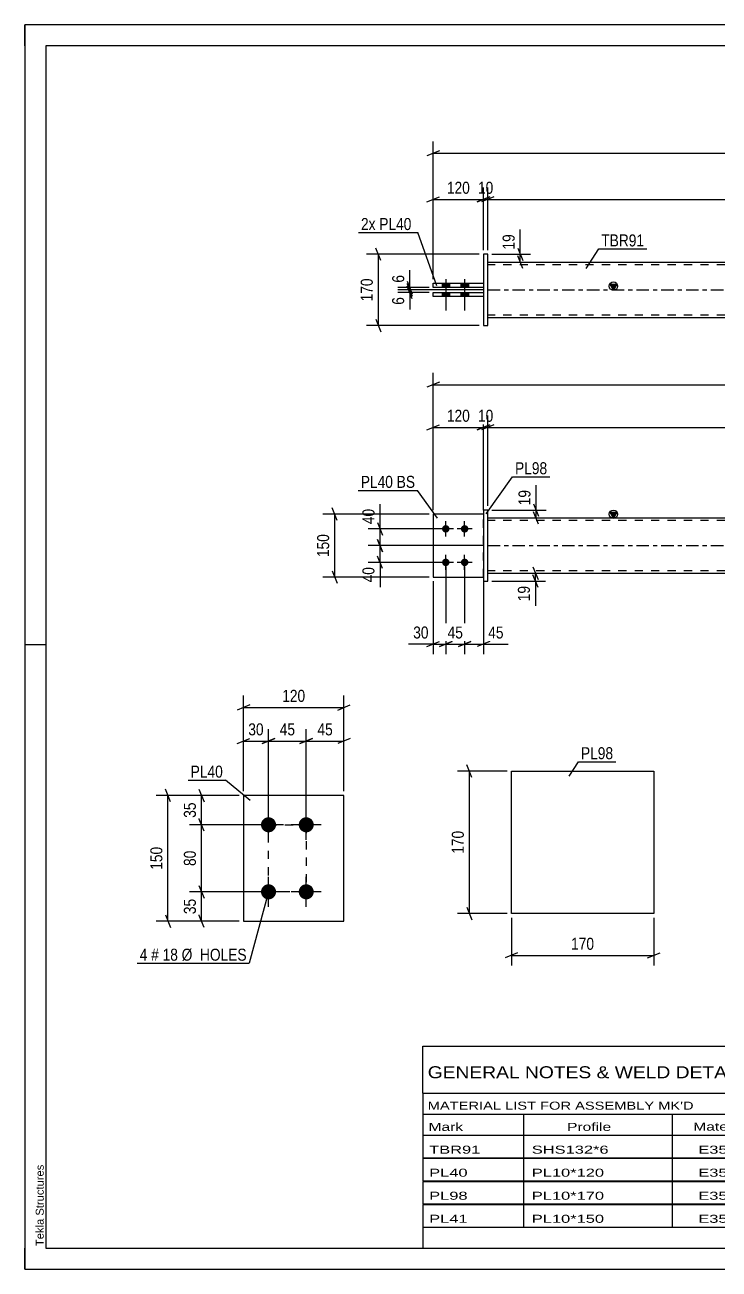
# Model space of a CAD drawing. Header units: millimetres. Extents: x 0 to 420, y 0 to 297.
# Drawn here: x 0 to 165.7, y 0 to 297 of the extents above; entities that cross this region are included whole.
import ezdxf

# ---------------------------------------------------------------- set-up
doc = ezdxf.new("R2010")
doc.units = ezdxf.units.MM
doc.linetypes.add('DXK_LINE_DOT2', pattern=[3.9198, 1.9599, -1.9599])
doc.linetypes.add('DXK_LINE_DOT3', pattern=[5.9187, 2.979, -0.9799, 0.9799, -0.9799])
doc.styles.add('Arial', font='ARIAL.TTF', dxfattribs={"height": 0.2})
doc.styles.add('Arial Narrow', font='ARIALN.TTF', dxfattribs={"height": 0.2})

# ---------------------------------------------------------------- blocks, each defined once
blk = doc.blocks.new('Unknown-581591587-1127')
at = {"color": 5, "linetype": 'Continuous'}
for p, q in [((420, 297), (0, 297)), ((0, 297), (0, 0)), ((0, 292), (0, 297)), ((415, 292), (5, 292)), ((5, 292), (5, 5)), ((5, 149), (0, 149)), ((0, 0), (0, 5)), ((5, 5), (415, 5)), ((0, 0), (420, 0))]:
    blk.add_line(p, q, dxfattribs=at)
at = {"color": 174, "linetype": 'Continuous', "style": 'Arial'}
blk.add_text('Tekla Structures', height=1.9102, rotation=90, dxfattribs=at).set_placement((4.5, 5.5))
blk = doc.blocks.new('Part-581591587-1420 - 1364')
at = {"color": 7, "linetype": 'DXK_LINE_DOT2'}
for p, q in [((109.47, 180.2), (97.47, 180.2)), ((97.47, 180.2), (97.47, 165.2)), ((109.47, 165.2), (109.47, 180.2)), ((97.47, 165.2), (109.47, 165.2))]:
    blk.add_line(p, q, dxfattribs=at)
blk = doc.blocks.new('Bolt-581591587-1378 - 1364')
at = {"linetype": 'Continuous'}
for points in [[(100.47, 175.8, -1), (100.47, 177.6, -1)], [(104.97, 175.8, -1), (104.97, 177.6, -1)], [(100.47, 167.8, -1), (100.47, 169.6, -1)], [(104.97, 167.8, -1), (104.97, 169.6, -1)]]:
    blk.add_hatch(color=1, dxfattribs=at).paths.add_polyline_path(points)
at = {"color": 1, "linetype": 'Continuous'}
for p, q in [((100.47, 174.9), (100.47, 178.5)), ((104.97, 174.9), (104.97, 178.5)), ((102.27, 176.7), (98.67, 176.7)), ((106.77, 176.7), (103.17, 176.7)), ((100.47, 166.9), (100.47, 170.5)), ((104.97, 166.9), (104.97, 170.5)), ((102.27, 168.7), (98.67, 168.7)), ((106.77, 168.7), (103.17, 168.7))]:
    blk.add_line(p, q, dxfattribs=at)
blk = doc.blocks.new('Part-581591587-1405 - 1364')
at = {"color": 2, "linetype": 'Continuous'}
for p, q in [((110.47, 181.2), (109.47, 181.2)), ((109.47, 181.2), (109.47, 164.2)), ((110.47, 164.2), (110.47, 181.2)), ((109.47, 164.2), (110.47, 164.2))]:
    blk.add_line(p, q, dxfattribs=at)
blk = doc.blocks.new('Part-581591587-1425 - 1364')
at = {"color": 2, "linetype": 'Continuous'}
for p, q in [((109.47, 180.2), (97.47, 180.2)), ((97.47, 180.2), (97.47, 165.2)), ((97.47, 165.2), (109.47, 165.2))]:
    blk.add_line(p, q, dxfattribs=at)
at = {"color": 7, "linetype": 'DXK_LINE_DOT2'}
blk.add_line((109.47, 165.2), (109.47, 180.2), dxfattribs=at)
blk = doc.blocks.new('Part-581591587-1440 - 1364')
at = {"linetype": 'Continuous'}
blk.add_hatch(color=2, dxfattribs=at).paths.add_polyline_path([(140.47, 179.3), (139.67, 180.7), (141.27, 180.7)])
at = {"color": 2, "linetype": 'Continuous'}
for p, q in [((110.47, 179.3), (198.47, 179.3)), ((140.47, 179.3), (139.67, 180.7)), ((139.67, 180.7), (141.27, 180.7)), ((141.27, 180.7), (140.47, 179.3)), ((198.57, 179.3), (286.57, 179.3)), ((110.47, 166.1), (198.47, 166.1)), ((198.57, 166.1), (286.57, 166.1))]:
    blk.add_line(p, q, dxfattribs=at)
at = {"color": 7, "linetype": 'DXK_LINE_DOT2'}
for p, q in [((110.47, 166.1), (110.47, 179.3)), ((198.47, 178.7), (110.47, 178.7)), ((286.57, 178.7), (198.57, 178.7)), ((286.57, 166.1), (286.57, 179.3)), ((198.47, 166.7), (110.47, 166.7)), ((286.57, 166.7), (198.57, 166.7))]:
    blk.add_line(p, q, dxfattribs=at)
at = {"color": 7, "linetype": 'DXK_LINE_DOT3'}
for p, q in [((110.47, 172.7), (198.47, 172.7)), ((198.57, 172.7), (286.57, 172.7))]:
    blk.add_line(p, q, dxfattribs=at)
at = {"color": 2, "linetype": 'Continuous'}
blk.add_circle((140.47, 180.2), 1, dxfattribs=at)
blk = doc.blocks.new('Part-581591587-1793 - 1767')
at = {"color": 2, "linetype": 'Continuous'}
for p, q in [((97.47, 233.14), (109.47, 233.14)), ((97.47, 232.14), (97.47, 233.14)), ((109.47, 232.14), (97.47, 232.14))]:
    blk.add_line(p, q, dxfattribs=at)
at = {"color": 7, "linetype": 'DXK_LINE_DOT2'}
blk.add_line((109.47, 233.14), (109.47, 232.14), dxfattribs=at)
blk = doc.blocks.new('Part-581591587-1798 - 1767')
at = {"color": 2, "linetype": 'Continuous'}
for p, q in [((97.47, 234.34), (97.47, 235.34)), ((97.47, 235.34), (109.47, 235.34)), ((109.47, 234.34), (97.47, 234.34))]:
    blk.add_line(p, q, dxfattribs=at)
at = {"color": 7, "linetype": 'DXK_LINE_DOT2'}
blk.add_line((109.47, 235.34), (109.47, 234.34), dxfattribs=at)
blk = doc.blocks.new('Part-581591587-1773 - 1767')
at = {"linetype": 'Continuous'}
blk.add_hatch(color=2, dxfattribs=at).paths.add_polyline_path([(140.47, 233.74), (139.67, 235.14), (141.27, 235.14)])
at = {"color": 2, "linetype": 'Continuous'}
for p, q in [((110.47, 240.34), (198.47, 240.34)), ((198.57, 240.34), (286.57, 240.34)), ((140.47, 233.74), (139.67, 235.14)), ((139.67, 235.14), (141.27, 235.14)), ((141.27, 235.14), (140.47, 233.74)), ((110.47, 227.14), (198.47, 227.14)), ((198.57, 227.14), (286.57, 227.14))]:
    blk.add_line(p, q, dxfattribs=at)
at = {"color": 7, "linetype": 'DXK_LINE_DOT2'}
for p, q in [((110.47, 227.14), (110.47, 240.34)), ((198.47, 239.74), (110.47, 239.74)), ((286.57, 239.74), (198.57, 239.74)), ((286.57, 240.34), (286.57, 227.14)), ((198.47, 227.74), (110.47, 227.74)), ((286.57, 227.74), (198.57, 227.74))]:
    blk.add_line(p, q, dxfattribs=at)
at = {"color": 7, "linetype": 'DXK_LINE_DOT3'}
for p, q in [((110.47, 233.74), (198.47, 233.74)), ((198.57, 233.74), (286.57, 233.74))]:
    blk.add_line(p, q, dxfattribs=at)
at = {"color": 2, "linetype": 'Continuous'}
blk.add_circle((140.47, 234.64), 1, dxfattribs=at)
blk = doc.blocks.new('Part-581591587-1799 - 1767')
at = {"color": 2, "linetype": 'Continuous'}
for p, q in [((110.47, 242.24), (109.47, 242.24)), ((109.47, 242.24), (109.47, 225.24)), ((110.47, 225.24), (110.47, 242.24)), ((109.47, 225.24), (110.47, 225.24))]:
    blk.add_line(p, q, dxfattribs=at)
blk = doc.blocks.new('Bolt-581591587-1801 - 1767')
at = {"linetype": 'Continuous'}
for points in [[(99.57, 234.34), (101.37, 234.34), (101.37, 235.34), (99.57, 235.34)], [(99.57, 234.34), (101.37, 234.34), (101.37, 235.34), (99.57, 235.34)], [(104.07, 234.34), (105.87, 234.34), (105.87, 235.34), (104.07, 235.34)], [(104.07, 234.34), (105.87, 234.34), (105.87, 235.34), (104.07, 235.34)], [(99.57, 232.14), (101.37, 232.14), (101.37, 233.14), (99.57, 233.14)], [(99.57, 232.14), (101.37, 232.14), (101.37, 233.14), (99.57, 233.14)], [(104.07, 232.14), (105.87, 232.14), (105.87, 233.14), (104.07, 233.14)], [(104.07, 232.14), (105.87, 232.14), (105.87, 233.14), (104.07, 233.14)]]:
    blk.add_hatch(color=1, dxfattribs=at).paths.add_polyline_path(points)
at = {"color": 1, "linetype": 'Continuous'}
for p, q in [((99.57, 235.34), (99.57, 234.34)), ((99.57, 235.34), (99.57, 234.34)), ((100.47, 236.34), (100.47, 228.84)), ((100.47, 236.34), (100.47, 228.84)), ((101.37, 235.34), (101.37, 234.34)), ((101.37, 235.34), (101.37, 234.34)), ((104.07, 235.34), (104.07, 234.34)), ((104.07, 235.34), (104.07, 234.34)), ((104.97, 236.34), (104.97, 228.84)), ((104.97, 236.34), (104.97, 228.84)), ((105.87, 235.34), (105.87, 234.34)), ((105.87, 235.34), (105.87, 234.34)), ((99.57, 233.14), (99.57, 232.14)), ((99.57, 233.14), (99.57, 232.14)), ((101.37, 233.14), (101.37, 232.14)), ((101.37, 233.14), (101.37, 232.14)), ((104.07, 233.14), (104.07, 232.14)), ((104.07, 233.14), (104.07, 232.14)), ((105.87, 233.14), (105.87, 232.14)), ((105.87, 233.14), (105.87, 232.14))]:
    blk.add_line(p, q, dxfattribs=at)
blk = doc.blocks.new('Bolt-581591587-2103 - 2040')
at = {"linetype": 'Continuous'}
for points in [[(58.16, 104.26, -1), (58.16, 107.86, -1)], [(67.16, 104.26, -1), (67.16, 107.86, -1)], [(58.16, 88.26, -1), (58.16, 91.86, -1)], [(67.16, 88.26, -1), (67.16, 91.86, -1)]]:
    blk.add_hatch(color=1, dxfattribs=at).paths.add_polyline_path(points)
at = {"color": 1, "linetype": 'Continuous'}
for p, q in [((58.16, 102.46), (58.16, 109.66)), ((67.16, 102.46), (67.16, 109.66)), ((61.76, 106.06), (54.56, 106.06)), ((70.76, 106.06), (63.56, 106.06)), ((58.16, 86.46), (58.16, 93.66)), ((67.16, 86.46), (67.16, 93.66)), ((61.76, 90.06), (54.56, 90.06)), ((70.76, 90.06), (63.56, 90.06))]:
    blk.add_line(p, q, dxfattribs=at)
blk = doc.blocks.new('Part-581591587-2108 - 2040')
at = {"color": 2, "linetype": 'Continuous'}
for p, q in [((76.16, 113.06), (52.16, 113.06)), ((52.16, 113.06), (52.16, 83.06)), ((76.16, 83.06), (76.16, 113.06)), ((52.16, 83.06), (76.16, 83.06))]:
    blk.add_line(p, q, dxfattribs=at)
blk = doc.blocks.new('Part-581591587-2231 - 2225')
at = {"color": 2, "linetype": 'Continuous'}
for p, q in [((116.12, 84.88), (116.12, 118.88)), ((116.12, 118.88), (150.12, 118.88)), ((150.12, 118.88), (150.12, 84.88)), ((150.12, 84.88), (116.12, 84.88))]:
    blk.add_line(p, q, dxfattribs=at)
blk = doc.blocks.new('Rectangle-581591587-2210 - 2040')
at = {"color": 1, "linetype": 'DXK_LINE_DOT2'}
blk.add_lwpolyline([(58.16, 106.06), (67.16, 106.06), (67.16, 90.06), (58.16, 90.06), (58.16, 106.06)], close=True, dxfattribs=at)
blk = doc.blocks.new('StraightDimension-581591587-1609 - 1364')
at = {"color": 7, "linetype": 'Continuous'}
for p, q in [((109.47, 172.7), (81.93, 172.7)), ((84.18, 174.2), (85.38, 171.2)), ((84.78, 168.7), (84.78, 172.7)), ((85.38, 167.2), (84.18, 170.2)), ((99.47, 168.7), (81.93, 168.7))]:
    blk.add_line(p, q, dxfattribs=at)
at = {"color": 0}
blk.add_wipeout([(84.03, 168.17), (79.83, 168.17), (79.83, 163.32), (84.03, 163.32)], dxfattribs=at)
at = {"color": 7, "linetype": 'Continuous'}
blk.add_line((84.78, 168.7), (84.78, 162.79), dxfattribs=at)
blk.add_line((84.78, 168.7), (84.78, 162.79), dxfattribs=at)
at = {"color": 3, "style": 'Arial Narrow'}
blk.add_text('40', height=2.863, rotation=90.0002, dxfattribs=at).set_placement((83.43, 163.92))
blk = doc.blocks.new('StraightDimension-581591587-1600 - 1364')
at = {"color": 7, "linetype": 'Continuous'}
for p, q in [((111.47, 181.2), (124.43, 181.2)), ((121.43, 182.7), (122.63, 179.7)), ((122.03, 179.3), (122.03, 181.2)), ((111.47, 179.3), (124.43, 179.3)), ((122.63, 177.8), (121.43, 180.8))]:
    blk.add_line(p, q, dxfattribs=at)
at = {"color": 0}
blk.add_wipeout([(121.28, 186.58), (117.08, 186.58), (117.08, 181.72), (121.28, 181.72)], dxfattribs=at)
at = {"color": 7, "linetype": 'Continuous'}
blk.add_line((122.03, 181.2), (122.03, 187.1), dxfattribs=at)
blk.add_line((122.03, 181.2), (122.03, 187.1), dxfattribs=at)
at = {"color": 3, "style": 'Arial Narrow'}
blk.add_text('19', height=2.863, rotation=90.0002, dxfattribs=at).set_placement((120.68, 182.32))
blk = doc.blocks.new('StraightDimension-581591587-1560 - 1364')
at = {"color": 7, "linetype": 'Continuous'}
for p, q in [((100.47, 167.7), (100.47, 146.78)), ((97.47, 164.2), (97.47, 146.78)), ((95.97, 148.58), (98.97, 149.78)), ((97.47, 149.18), (100.47, 149.18)), ((101.97, 149.78), (98.97, 148.58))]:
    blk.add_line(p, q, dxfattribs=at)
at = {"color": 0}
blk.add_wipeout([(96.95, 149.93), (96.95, 154.13), (92.09, 154.13), (92.09, 149.93)], dxfattribs=at)
at = {"color": 7, "linetype": 'Continuous'}
blk.add_line((97.47, 149.18), (91.57, 149.18), dxfattribs=at)
blk.add_line((97.47, 149.18), (91.57, 149.18), dxfattribs=at)
at = {"color": 3, "style": 'Arial Narrow'}
blk.add_text('30', height=2.863, dxfattribs=at).set_placement((92.69, 150.53))
blk = doc.blocks.new('StraightDimension-581591587-1452 - 1364')
at = {"color": 7, "linetype": 'Continuous'}
for p, q in [((97.47, 181.2), (97.47, 203.77)), ((109.47, 181.2), (109.47, 203.77)), ((95.97, 200.32), (98.97, 201.52)), ((97.47, 200.92), (109.47, 200.92)), ((110.97, 201.52), (107.97, 200.32))]:
    blk.add_line(p, q, dxfattribs=at)
at = {"color": 0}
blk.add_wipeout([(106.82, 201.67), (106.82, 205.87), (100.13, 205.87), (100.13, 201.67)], dxfattribs=at)
at = {"color": 3, "style": 'Arial Narrow'}
blk.add_text('120', height=2.863, dxfattribs=at).set_placement((100.73, 202.27))
blk = doc.blocks.new('StraightDimension-581591587-1479 - 1364')
at = {"color": 7, "linetype": 'Continuous'}
for p, q in [((109.47, 181.2), (109.47, 203.77)), ((110.47, 182.2), (110.47, 203.77)), ((107.97, 200.32), (110.97, 201.52)), ((111.97, 201.52), (108.97, 200.32)), ((109.47, 200.92), (110.47, 200.92))]:
    blk.add_line(p, q, dxfattribs=at)
at = {"color": 0}
blk.add_wipeout([(112.4, 201.67), (112.4, 205.87), (107.55, 205.87), (107.55, 201.67)], dxfattribs=at)
at = {"color": 3, "style": 'Arial Narrow'}
blk.add_text('10', height=2.863, dxfattribs=at).set_placement((108.15, 202.27))
blk = doc.blocks.new('StraightDimension-581591587-1577 - 1364')
at = {"color": 7, "linetype": 'Continuous'}
for p, q in [((104.97, 167.7), (104.97, 146.78)), ((109.47, 164.2), (109.47, 146.78)), ((103.47, 148.58), (106.47, 149.78)), ((104.97, 149.18), (109.47, 149.18)), ((110.97, 149.78), (107.97, 148.58))]:
    blk.add_line(p, q, dxfattribs=at)
at = {"color": 0}
blk.add_wipeout([(114.86, 149.93), (114.86, 154.13), (110, 154.13), (110, 149.93)], dxfattribs=at)
at = {"color": 7, "linetype": 'Continuous'}
blk.add_line((109.47, 149.18), (115.38, 149.18), dxfattribs=at)
blk.add_line((109.47, 149.18), (115.38, 149.18), dxfattribs=at)
at = {"color": 3, "style": 'Arial Narrow'}
blk.add_text('45', height=2.863, dxfattribs=at).set_placement((110.6, 150.53))
blk = doc.blocks.new('StraightDimension-581591587-1496 - 1364')
at = {"color": 7, "linetype": 'Continuous'}
for p, q in [((110.47, 182.2), (110.47, 203.77)), ((286.57, 181.2), (286.57, 203.77)), ((111.97, 201.52), (108.97, 200.32)), ((110.47, 200.92), (286.57, 200.92)), ((285.07, 200.32), (288.07, 201.52))]:
    blk.add_line(p, q, dxfattribs=at)
at = {"color": 0}
blk.add_wipeout([(202.78, 201.67), (202.78, 205.87), (194.27, 205.87), (194.27, 201.67)], dxfattribs=at)
at = {"color": 3, "style": 'Arial Narrow'}
blk.add_text('2590', height=2.863, dxfattribs=at).set_placement((194.87, 202.27))
blk = doc.blocks.new('StraightDimension-581591587-1546 - 1364')
at = {"color": 7, "linetype": 'Continuous'}
for p, q in [((97.47, 181.2), (97.47, 213.94)), ((299.57, 181.2), (299.57, 213.94)), ((98.97, 211.69), (95.97, 210.49)), ((97.47, 211.09), (299.57, 211.09)), ((298.07, 210.49), (301.07, 211.69))]:
    blk.add_line(p, q, dxfattribs=at)
at = {"color": 0}
blk.add_wipeout([(202.78, 211.84), (202.78, 216.04), (194.27, 216.04), (194.27, 211.84)], dxfattribs=at)
at = {"color": 3, "style": 'Arial Narrow'}
blk.add_text('2850', height=2.863, dxfattribs=at).set_placement((194.87, 212.44))
blk = doc.blocks.new('StraightDimension-581591587-1570 - 1364')
at = {"color": 7, "linetype": 'Continuous'}
for p, q in [((100.47, 167.7), (100.47, 146.78)), ((104.97, 167.7), (104.97, 146.78)), ((98.97, 148.58), (101.97, 149.78)), ((100.47, 149.18), (104.97, 149.18)), ((106.47, 149.78), (103.47, 148.58))]:
    blk.add_line(p, q, dxfattribs=at)
at = {"color": 0}
blk.add_wipeout([(105.15, 149.93), (105.15, 154.13), (100.3, 154.13), (100.3, 149.93)], dxfattribs=at)
at = {"color": 3, "style": 'Arial Narrow'}
blk.add_text('45', height=2.863, dxfattribs=at).set_placement((100.9, 150.53))
blk = doc.blocks.new('StraightDimension-581591587-1591 - 1364')
at = {"color": 7, "linetype": 'Continuous'}
for p, q in [((121.28, 167.6), (122.48, 164.6)), ((111.47, 166.1), (124.28, 166.1)), ((111.47, 164.2), (124.28, 164.2)), ((122.48, 162.7), (121.28, 165.7)), ((121.88, 164.2), (121.88, 166.1))]:
    blk.add_line(p, q, dxfattribs=at)
at = {"color": 0}
blk.add_wipeout([(121.13, 163.67), (116.93, 163.67), (116.93, 158.82), (121.13, 158.82)], dxfattribs=at)
at = {"color": 7, "linetype": 'Continuous'}
blk.add_line((121.88, 164.2), (121.88, 158.29), dxfattribs=at)
blk.add_line((121.88, 164.2), (121.88, 158.29), dxfattribs=at)
at = {"color": 3, "style": 'Arial Narrow'}
blk.add_text('19', height=2.863, rotation=90.0002, dxfattribs=at).set_placement((120.53, 159.42))
blk = doc.blocks.new('StraightDimension-581591587-1626 - 1364')
at = {"color": 7, "linetype": 'Continuous'}
for p, q in [((99.47, 176.7), (81.93, 176.7)), ((84.18, 178.2), (85.38, 175.2)), ((84.78, 172.7), (84.78, 176.7)), ((109.47, 172.7), (81.93, 172.7)), ((85.38, 171.2), (84.18, 174.2))]:
    blk.add_line(p, q, dxfattribs=at)
at = {"color": 0}
blk.add_wipeout([(84.03, 182.08), (79.83, 182.08), (79.83, 177.22), (84.03, 177.22)], dxfattribs=at)
at = {"color": 7, "linetype": 'Continuous'}
blk.add_line((84.78, 176.7), (84.78, 182.6), dxfattribs=at)
blk.add_line((84.78, 176.7), (84.78, 182.6), dxfattribs=at)
at = {"color": 3, "style": 'Arial Narrow'}
blk.add_text('40', height=2.863, rotation=90.0002, dxfattribs=at).set_placement((83.43, 177.82))
blk = doc.blocks.new('StraightDimension-581591587-1689 - 1364')
at = {"color": 7, "linetype": 'Continuous'}
for p, q in [((74.57, 178.7), (73.37, 181.7)), ((96.47, 180.2), (71.12, 180.2)), ((73.97, 165.2), (73.97, 180.2)), ((73.37, 166.7), (74.57, 163.7)), ((96.47, 165.2), (71.12, 165.2))]:
    blk.add_line(p, q, dxfattribs=at)
at = {"color": 0}
blk.add_wipeout([(73.22, 176.04), (69.02, 176.04), (69.02, 169.36), (73.22, 169.36)], dxfattribs=at)
at = {"color": 3, "style": 'Arial Narrow'}
blk.add_text('150', height=2.863, rotation=90.0002, dxfattribs=at).set_placement((72.62, 169.96))
blk = doc.blocks.new('StraightDimension-581591587-1851 - 1767')
at = {"color": 7, "linetype": 'Continuous'}
for p, q in [((91.28, 235.84), (92.48, 232.84)), ((92.48, 232.24), (91.28, 235.24)), ((96.47, 234.34), (89.03, 234.34)), ((109.47, 233.74), (89.03, 233.74)), ((91.88, 233.74), (91.88, 234.34))]:
    blk.add_line(p, q, dxfattribs=at)
at = {"color": 0}
blk.add_wipeout([(91.13, 237.9), (86.93, 237.9), (86.93, 234.87), (91.13, 234.87)], dxfattribs=at)
at = {"color": 7, "linetype": 'Continuous'}
blk.add_line((91.88, 234.34), (91.88, 238.42), dxfattribs=at)
blk.add_line((91.88, 234.34), (91.88, 238.42), dxfattribs=at)
at = {"color": 3, "style": 'Arial Narrow'}
blk.add_text('6', height=2.86, rotation=90.0002, dxfattribs=at).set_placement((90.53, 235.47))
blk = doc.blocks.new('StraightDimension-581591587-1930 - 1767')
at = {"color": 7, "linetype": 'Continuous'}
for p, q in [((107.97, 254.74), (110.97, 255.94)), ((111.97, 255.94), (108.97, 254.74)), ((109.47, 243.24), (109.47, 258.19)), ((110.47, 243.24), (110.47, 258.19)), ((109.47, 255.34), (110.47, 255.34))]:
    blk.add_line(p, q, dxfattribs=at)
at = {"color": 0}
blk.add_wipeout([(112.4, 256.09), (112.4, 260.29), (107.55, 260.29), (107.55, 256.09)], dxfattribs=at)
at = {"color": 3, "style": 'Arial Narrow'}
blk.add_text('10', height=2.863, dxfattribs=at).set_placement((108.15, 256.69))
blk = doc.blocks.new('StraightDimension-581591587-1835 - 1767')
at = {"color": 7, "linetype": 'Continuous'}
for p, q in [((91.28, 235.24), (92.48, 232.24)), ((92.48, 231.64), (91.28, 234.64)), ((109.47, 233.74), (89.03, 233.74)), ((96.47, 233.14), (89.03, 233.14)), ((91.88, 233.14), (91.88, 233.74))]:
    blk.add_line(p, q, dxfattribs=at)
at = {"color": 0}
blk.add_wipeout([(91.13, 232.62), (86.93, 232.62), (86.93, 229.59), (91.13, 229.59)], dxfattribs=at)
at = {"color": 7, "linetype": 'Continuous'}
blk.add_line((91.88, 233.14), (91.88, 229.07), dxfattribs=at)
blk.add_line((91.88, 233.14), (91.88, 229.07), dxfattribs=at)
at = {"color": 3, "style": 'Arial Narrow'}
blk.add_text('6', height=2.86, rotation=90.0002, dxfattribs=at).set_placement((90.53, 230.19))
blk = doc.blocks.new('StraightDimension-581591587-1868 - 1767')
at = {"color": 7, "linetype": 'Continuous'}
for p, q in [((117.65, 243.74), (118.85, 240.74)), ((111.47, 242.24), (120.65, 242.24)), ((118.85, 238.84), (117.65, 241.84)), ((118.25, 240.34), (118.25, 242.24)), ((111.47, 240.34), (120.65, 240.34))]:
    blk.add_line(p, q, dxfattribs=at)
at = {"color": 0}
blk.add_wipeout([(117.5, 247.63), (113.3, 247.63), (113.3, 242.77), (117.5, 242.77)], dxfattribs=at)
at = {"color": 7, "linetype": 'Continuous'}
blk.add_line((118.25, 242.24), (118.25, 248.15), dxfattribs=at)
blk.add_line((118.25, 242.24), (118.25, 248.15), dxfattribs=at)
at = {"color": 3, "style": 'Arial Narrow'}
blk.add_text('19', height=2.863, rotation=90.0002, dxfattribs=at).set_placement((116.9, 243.37))
blk = doc.blocks.new('StraightDimension-581591587-1879 - 1767')
at = {"color": 7, "linetype": 'Continuous'}
for p, q in [((84.98, 240.74), (83.78, 243.74)), ((108.47, 242.24), (81.53, 242.24)), ((84.38, 225.24), (84.38, 242.24)), ((83.78, 226.74), (84.98, 223.74)), ((108.47, 225.24), (81.53, 225.24))]:
    blk.add_line(p, q, dxfattribs=at)
at = {"color": 0}
blk.add_wipeout([(83.63, 237.09), (79.43, 237.09), (79.43, 230.4), (83.63, 230.4)], dxfattribs=at)
at = {"color": 3, "style": 'Arial Narrow'}
blk.add_text('170', height=2.863, rotation=90.0002, dxfattribs=at).set_placement((83.03, 231))
blk = doc.blocks.new('StraightDimension-581591587-1910 - 1767')
at = {"color": 7, "linetype": 'Continuous'}
for p, q in [((111.97, 255.94), (108.97, 254.74)), ((110.47, 243.24), (110.47, 258.19)), ((285.07, 254.74), (288.07, 255.94)), ((286.57, 242.24), (286.57, 258.19)), ((110.47, 255.34), (286.57, 255.34))]:
    blk.add_line(p, q, dxfattribs=at)
at = {"color": 0}
blk.add_wipeout([(202.78, 256.09), (202.78, 260.29), (194.27, 260.29), (194.27, 256.09)], dxfattribs=at)
at = {"color": 3, "style": 'Arial Narrow'}
blk.add_text('2590', height=2.863, dxfattribs=at).set_placement((194.87, 256.69))
blk = doc.blocks.new('StraightDimension-581591587-1920 - 1767')
at = {"color": 7, "linetype": 'Continuous'}
for p, q in [((95.97, 254.74), (98.97, 255.94)), ((97.47, 236.34), (97.47, 258.19)), ((110.97, 255.94), (107.97, 254.74)), ((109.47, 243.24), (109.47, 258.19)), ((97.47, 255.34), (109.47, 255.34))]:
    blk.add_line(p, q, dxfattribs=at)
at = {"color": 0}
blk.add_wipeout([(106.82, 256.09), (106.82, 260.29), (100.13, 260.29), (100.13, 256.09)], dxfattribs=at)
at = {"color": 3, "style": 'Arial Narrow'}
blk.add_text('120', height=2.863, dxfattribs=at).set_placement((100.73, 256.69))
blk = doc.blocks.new('StraightDimension-581591587-1941 - 1767')
at = {"color": 7, "linetype": 'Continuous'}
for p, q in [((97.47, 236.34), (97.47, 269.19)), ((299.57, 236.34), (299.57, 269.19)), ((98.97, 266.94), (95.97, 265.74)), ((97.47, 266.34), (299.57, 266.34)), ((298.07, 265.74), (301.07, 266.94))]:
    blk.add_line(p, q, dxfattribs=at)
at = {"color": 0}
blk.add_wipeout([(202.78, 267.09), (202.78, 271.29), (194.27, 271.29), (194.27, 267.09)], dxfattribs=at)
at = {"color": 3, "style": 'Arial Narrow'}
blk.add_text('2850', height=2.863, dxfattribs=at).set_placement((194.87, 267.69))
blk = doc.blocks.new('StraightDimension-581591587-2133 - 2040')
at = {"color": 7, "linetype": 'Continuous'}
for p, q in [((58.16, 107.06), (58.16, 128.91)), ((67.16, 107.06), (67.16, 128.91)), ((56.66, 125.46), (59.66, 126.66)), ((58.16, 126.06), (67.16, 126.06)), ((68.66, 126.66), (65.66, 125.46))]:
    blk.add_line(p, q, dxfattribs=at)
at = {"color": 0}
blk.add_wipeout([(65.09, 126.81), (65.09, 131.01), (60.23, 131.01), (60.23, 126.81)], dxfattribs=at)
at = {"color": 3, "style": 'Arial Narrow'}
blk.add_text('45', height=2.863, dxfattribs=at).set_placement((60.83, 127.41))
blk = doc.blocks.new('StraightDimension-581591587-2165 - 2040')
at = {"color": 7, "linetype": 'Continuous'}
for p, q in [((57.16, 90.06), (39.31, 90.06)), ((41.56, 91.56), (42.76, 88.56)), ((42.16, 83.06), (42.16, 90.06)), ((42.76, 81.56), (41.56, 84.56)), ((51.16, 83.06), (39.31, 83.06))]:
    blk.add_line(p, q, dxfattribs=at)
at = {"color": 0}
blk.add_wipeout([(41.41, 88.99), (37.21, 88.99), (37.21, 84.13), (41.41, 84.13)], dxfattribs=at)
at = {"color": 3, "style": 'Arial Narrow'}
blk.add_text('35', height=2.863, rotation=90.0002, dxfattribs=at).set_placement((40.81, 84.73))
blk = doc.blocks.new('StraightDimension-581591587-2123 - 2040')
at = {"color": 7, "linetype": 'Continuous'}
for p, q in [((52.16, 114.06), (52.16, 128.91)), ((58.16, 107.06), (58.16, 128.91)), ((50.66, 125.46), (53.66, 126.66)), ((52.16, 126.06), (58.16, 126.06)), ((59.66, 126.66), (56.66, 125.46))]:
    blk.add_line(p, q, dxfattribs=at)
at = {"color": 0}
blk.add_wipeout([(57.59, 126.81), (57.59, 131.01), (52.73, 131.01), (52.73, 126.81)], dxfattribs=at)
at = {"color": 3, "style": 'Arial Narrow'}
blk.add_text('30', height=2.863, dxfattribs=at).set_placement((53.33, 127.41))
blk = doc.blocks.new('StraightDimension-581591587-2112 - 2040')
at = {"color": 7, "linetype": 'Continuous'}
for p, q in [((52.16, 114.06), (52.16, 136.91)), ((76.16, 114.06), (76.16, 136.91)), ((53.66, 134.66), (50.66, 133.46)), ((52.16, 134.06), (76.16, 134.06)), ((74.66, 133.46), (77.66, 134.66))]:
    blk.add_line(p, q, dxfattribs=at)
at = {"color": 0}
blk.add_wipeout([(67.5, 134.81), (67.5, 139.01), (60.82, 139.01), (60.82, 134.81)], dxfattribs=at)
at = {"color": 3, "style": 'Arial Narrow'}
blk.add_text('120', height=2.863, dxfattribs=at).set_placement((61.42, 135.41))
blk = doc.blocks.new('StraightDimension-581591587-2143 - 2040')
at = {"color": 7, "linetype": 'Continuous'}
for p, q in [((67.16, 107.06), (67.16, 128.91)), ((76.16, 114.06), (76.16, 128.91)), ((65.66, 125.46), (68.66, 126.66)), ((67.16, 126.06), (76.16, 126.06)), ((77.66, 126.66), (74.66, 125.46))]:
    blk.add_line(p, q, dxfattribs=at)
at = {"color": 0}
blk.add_wipeout([(74.09, 126.81), (74.09, 131.01), (69.23, 131.01), (69.23, 126.81)], dxfattribs=at)
at = {"color": 3, "style": 'Arial Narrow'}
blk.add_text('45', height=2.863, dxfattribs=at).set_placement((69.83, 127.41))
blk = doc.blocks.new('StraightDimension-581591587-2154 - 2040')
at = {"color": 7, "linetype": 'Continuous'}
for p, q in [((51.16, 113.06), (31.31, 113.06)), ((34.76, 111.56), (33.56, 114.56)), ((34.16, 83.06), (34.16, 113.06)), ((33.56, 84.56), (34.76, 81.56)), ((51.16, 83.06), (31.31, 83.06))]:
    blk.add_line(p, q, dxfattribs=at)
at = {"color": 0}
blk.add_wipeout([(33.41, 101.4), (29.21, 101.4), (29.21, 94.72), (33.41, 94.72)], dxfattribs=at)
at = {"color": 3, "style": 'Arial Narrow'}
blk.add_text('150', height=2.863, rotation=90.0002, dxfattribs=at).set_placement((32.81, 95.32))
blk = doc.blocks.new('StraightDimension-581591587-2181 - 2040')
at = {"color": 7, "linetype": 'Continuous'}
for p, q in [((42.76, 104.56), (41.56, 107.56)), ((57.16, 106.06), (39.31, 106.06)), ((42.16, 90.06), (42.16, 106.06)), ((57.16, 90.06), (39.31, 90.06)), ((41.56, 91.56), (42.76, 88.56))]:
    blk.add_line(p, q, dxfattribs=at)
at = {"color": 0}
blk.add_wipeout([(41.41, 100.49), (37.21, 100.49), (37.21, 95.63), (41.41, 95.63)], dxfattribs=at)
at = {"color": 3, "style": 'Arial Narrow'}
blk.add_text('80', height=2.863, rotation=90.0002, dxfattribs=at).set_placement((40.81, 96.23))
blk = doc.blocks.new('StraightDimension-581591587-2194 - 2040')
at = {"color": 7, "linetype": 'Continuous'}
for p, q in [((51.16, 113.06), (39.31, 113.06)), ((41.56, 114.56), (42.76, 111.56)), ((42.16, 106.06), (42.16, 113.06)), ((42.76, 104.56), (41.56, 107.56)), ((57.16, 106.06), (39.31, 106.06))]:
    blk.add_line(p, q, dxfattribs=at)
at = {"color": 0}
blk.add_wipeout([(41.41, 111.99), (37.21, 111.99), (37.21, 107.13), (41.41, 107.13)], dxfattribs=at)
at = {"color": 3, "style": 'Arial Narrow'}
blk.add_text('35', height=2.863, rotation=90.0002, dxfattribs=at).set_placement((40.81, 107.73))
blk = doc.blocks.new('StraightDimension-581591587-2233 - 2225')
at = {"color": 7, "linetype": 'Continuous'}
for p, q in [((115.12, 118.88), (103.27, 118.88)), ((106.72, 117.38), (105.52, 120.38)), ((106.12, 84.88), (106.12, 118.88)), ((105.52, 86.38), (106.72, 83.38)), ((115.12, 84.88), (103.27, 84.88))]:
    blk.add_line(p, q, dxfattribs=at)
at = {"color": 0}
blk.add_wipeout([(105.37, 105.23), (101.17, 105.23), (101.17, 98.54), (105.37, 98.54)], dxfattribs=at)
at = {"color": 3, "style": 'Arial Narrow'}
blk.add_text('170', height=2.863, rotation=90.0002, dxfattribs=at).set_placement((104.77, 99.14))
blk = doc.blocks.new('StraightDimension-581591587-2240 - 2225')
at = {"color": 7, "linetype": 'Continuous'}
for p, q in [((116.12, 83.88), (116.12, 72.48)), ((150.12, 83.88), (150.12, 72.48)), ((117.62, 75.48), (114.62, 74.28)), ((116.12, 74.88), (150.12, 74.88)), ((148.62, 74.28), (151.62, 75.48))]:
    blk.add_line(p, q, dxfattribs=at)
at = {"color": 0}
blk.add_wipeout([(136.46, 75.63), (136.46, 79.83), (129.78, 79.83), (129.78, 75.63)], dxfattribs=at)
at = {"color": 3, "style": 'Arial Narrow'}
blk.add_text('170', height=2.863, dxfattribs=at).set_placement((130.38, 76.23))
blk = doc.blocks.new('Unknown-581591587-3152')
at = {"color": 7, "linetype": 'Continuous'}
for p, q in [((95, 53.25), (255, 53.25)), ((95, 42), (95, 53.25)), ((255, 53.25), (255, 42)), ((95, 42), (255, 42)), ((95, 42), (95, 37)), ((255, 42), (255, 37)), ((95, 37), (255, 37)), ((95, 37), (95, 32)), ((119, 37), (119, 32)), ((154.5, 37), (154.5, 32)), ((180.5, 37), (180.5, 32)), ((193.5, 37), (193.5, 32)), ((211, 37), (211, 32)), ((233, 37), (233, 32)), ((255, 37), (255, 32)), ((95, 32), (255, 32)), ((95, 31.95), (95, 26.55)), ((95, 31.95), (255, 31.95)), ((119, 32), (119, 26.5)), ((154.5, 32), (154.5, 26.5)), ((180.5, 32), (180.5, 26.5)), ((193.5, 32), (193.5, 26.5)), ((211, 32), (211, 26.5)), ((233, 32), (233, 26.5)), ((255, 31.95), (255, 26.55)), ((95, 26.55), (255, 26.55)), ((95, 26.45), (95, 21.05)), ((95, 26.45), (255, 26.45)), ((119, 26.5), (119, 21)), ((154.5, 26.5), (154.5, 21)), ((180.5, 26.5), (180.5, 21)), ((193.5, 26.5), (193.5, 21)), ((211, 26.5), (211, 21)), ((233, 26.5), (233, 21)), ((255, 26.45), (255, 21.05)), ((95, 21.05), (255, 21.05)), ((95, 20.95), (95, 15.55)), ((95, 20.95), (255, 20.95)), ((119, 21), (119, 15.5)), ((154.5, 21), (154.5, 15.5)), ((180.5, 21), (180.5, 15.5)), ((193.5, 21), (193.5, 15.5)), ((211, 21), (211, 15.5)), ((233, 21), (233, 15.5)), ((255, 20.95), (255, 15.55)), ((95, 15.55), (255, 15.55)), ((95, 15.45), (95, 10.05)), ((95, 15.45), (255, 15.45)), ((119, 15.5), (119, 10)), ((154.5, 15.5), (154.5, 10)), ((180.5, 15.5), (180.5, 10)), ((193.5, 15.5), (193.5, 10)), ((211, 15.5), (211, 10)), ((233, 15.5), (233, 10)), ((255, 15.45), (255, 10.05)), ((95, 10.05), (255, 10.05)), ((95, 10), (255, 10)), ((95, 10), (95, 5)), ((211, 10), (211, 5)), ((233, 10), (233, 5)), ((255, 10), (255, 5)), ((95, 5), (255, 5))]:
    blk.add_line(p, q, dxfattribs=at)
at = {"color": 7, "style": 'Arial Narrow'}
for s, height, width, p in [('GENERAL NOTES & WELD DETAILS :', 2.8633, 1.4, (96.15, 45.56)), ('REFER TYP DRAWING TYP-01', 1.9089, 1.6, (179.7, 45.66)), ("MATERIAL LIST FOR ASSEMBLY MK'D", 1.9089, 1.6, (96.15, 38.06)), ('TBR91', 1.909, 1.794707, (188.68, 37.97)), ('4', 1.91, 1.794707, (217.08, 38.06)), ('No. Required', 1.9089, 1.6, (226.41, 38.06)), ('Mark', 1.909, 1.7, (96.34, 33)), ('Profile', 1.909, 1.7, (129.41, 33)), ('Material', 1.909, 1.7, (159.54, 33.06)), ('No.', 1.909, 1.7, (184.5, 33.06)), ('Length', 1.909, 1.7, (195, 33.06)), ('Area', 1.909, 1.7, (217.5, 33.06)), ('Weight', 1.909, 1.7, (237, 33.06))]:
    blk.add_text(s, height=height, dxfattribs=dict(at, width=width)).set_placement(p)
at = {"color": 7, "linetype": 'Continuous', "style": 'Arial Narrow'}
for s, height, width, p in [('TBR91', 1.909, 1.794707, (96.5, 27.56)), ('SHS132*6', 1.909, 1.794707, (121, 27.56)), ('E350', 1.909, 1.794707, (160.74, 27.56)), ('1', 1.91, 1.794707, (184.86, 27.56)), ('2590', 1.909, 1.794707, (197.58, 27.56)), ('1.4', 1.909, 1.794707, (221.32, 27.56)), ('61.5', 1.909, 1.794707, (240.14, 27.56)), ('PL40', 1.909, 1.794707, (96.5, 22.06)), ('PL10*120', 1.909, 1.794707, (121, 22.06)), ('E350', 1.909, 1.794707, (160.74, 22.06)), ('4', 1.91, 1.794707, (184.86, 22.06)), ('150', 1.909, 1.794707, (199.77, 22.06)), ('0.0', 1.909, 1.794707, (221.32, 22.06)), ('5.7', 1.909, 1.794707, (242.33, 22.06)), ('PL98', 1.909, 1.794707, (96.5, 16.56)), ('PL10*170', 1.909, 1.794707, (121, 16.56)), ('E350', 1.909, 1.794707, (160.74, 16.56)), ('1', 1.91, 1.794707, (184.86, 16.56)), ('170', 1.909, 1.794707, (199.77, 16.56)), ('0.1', 1.909, 1.794707, (221.32, 16.56)), ('2.3', 1.909, 1.794707, (242.33, 16.56)), ('PL41', 1.909, 1.794707, (96.5, 11.06)), ('PL10*150', 1.909, 1.794707, (121, 11.06)), ('E350', 1.909, 1.794707, (160.74, 11.06)), ('1', 1.91, 1.794707, (184.86, 11.06)), ('150', 1.909, 1.794707, (199.77, 11.06)), ('0.1', 1.909, 1.794707, (221.32, 11.06)), ('1.8', 1.909, 1.794707, (242.33, 11.06)), ('Total', 1.909, 1.7, (197.33, 6.5)), ('1.7', 1.909, 1.794707, (220.83, 6.5)), ('71.2', 1.909, 1.794707, (240.14, 6.5))]:
    blk.add_text(s, height=height, dxfattribs=dict(at, width=width)).set_placement(p)
blk = doc.blocks.new('Mark-581591587-1400 - 1364')
at = {"color": 0}
blk.add_wipeout([(124.68, 189.74), (124.68, 192.74), (117, 192.74), (117, 189.74)], dxfattribs=at)
blk.add_wipeout([(124.68, 189.74), (124.68, 192.74), (117, 192.74), (117, 189.74)], dxfattribs=at)
at = {"color": 30, "linetype": 'Continuous'}
for p, q in [((110.12, 180.28), (116.4, 189.14)), ((116.4, 189.14), (125.28, 189.14))]:
    blk.add_line(p, q, dxfattribs=at)
at = {"color": 3, "style": 'Arial Narrow'}
blk.add_text('PL98', height=2.863, dxfattribs=at).set_placement((117, 189.74))
blk = doc.blocks.new('MarkSet-581591587-1758 - 1364')
at = {"color": 0}
blk.add_wipeout([(87.85, 186.49), (87.85, 189.49), (80.18, 189.49), (80.18, 186.49)], dxfattribs=at)
blk.add_wipeout([(87.85, 186.49), (87.85, 189.49), (80.18, 189.49), (80.18, 186.49)], dxfattribs=at)
blk.add_wipeout([(93.14, 186.49), (93.14, 189.49), (88.75, 189.49), (88.75, 186.49)], dxfattribs=at)
blk.add_wipeout([(93.14, 186.49), (93.14, 189.49), (88.75, 189.49), (88.75, 186.49)], dxfattribs=at)
at = {"color": 30, "linetype": 'Continuous'}
for p in [(79.58, 185.89), (98.51, 179.26)]:
    blk.add_line(p, (93.74, 185.89), dxfattribs=at)
at = {"color": 3, "style": 'Arial Narrow'}
for s, p in [('PL40', (80.18, 186.49)), ('BS', (88.75, 186.49))]:
    blk.add_text(s, height=2.863, dxfattribs=at).set_placement(p)
blk = doc.blocks.new('Mark-581591587-1769 - 1767')
at = {"color": 0}
blk.add_wipeout([(147.82, 244.12), (147.82, 247.12), (137.59, 247.12), (137.59, 244.12)], dxfattribs=at)
blk.add_wipeout([(147.82, 244.12), (147.82, 247.12), (137.59, 247.12), (137.59, 244.12)], dxfattribs=at)
at = {"color": 30, "linetype": 'Continuous'}
for p, q in [((133.97, 238.86), (136.99, 243.52)), ((136.99, 243.52), (148.42, 243.52))]:
    blk.add_line(p, q, dxfattribs=at)
at = {"color": 3, "style": 'Arial Narrow'}
blk.add_text('TBR91', height=2.863, dxfattribs=at).set_placement((137.59, 244.12))
blk = doc.blocks.new('MarkSet-581591587-1979 - 1767')
at = {"color": 30, "linetype": 'Continuous'}
blk.add_line((98.32, 234.73), (93.77, 247.43), dxfattribs=at)
at = {"color": 0}
blk.add_wipeout([(83.69, 248.03), (83.69, 251.03), (80.22, 251.03), (80.22, 248.03)], dxfattribs=at)
blk.add_wipeout([(83.69, 248.03), (83.69, 251.03), (80.22, 251.03), (80.22, 248.03)], dxfattribs=at)
blk.add_wipeout([(92.27, 248.03), (92.27, 251.03), (84.59, 251.03), (84.59, 248.03)], dxfattribs=at)
blk.add_wipeout([(92.27, 248.03), (92.27, 251.03), (84.59, 251.03), (84.59, 248.03)], dxfattribs=at)
at = {"color": 30, "linetype": 'Continuous'}
blk.add_line((79.62, 247.43), (93.77, 247.43), dxfattribs=at)
at = {"color": 3, "style": 'Arial Narrow'}
for s, p in [('2x', (80.22, 248.03)), ('PL40', (84.59, 248.03))]:
    blk.add_text(s, height=2.863, dxfattribs=at).set_placement(p)
blk = doc.blocks.new('Mark-581591587-2099 - 2040')
at = {"color": 0}
blk.add_wipeout([(29.24, 73.62), (29.24, 76.62), (27.41, 76.62), (27.41, 73.62)], dxfattribs=at)
blk.add_wipeout([(29.24, 73.62), (29.24, 76.62), (27.41, 76.62), (27.41, 73.62)], dxfattribs=at)
blk.add_wipeout([(31.97, 73.62), (31.97, 76.62), (30.14, 76.62), (30.14, 73.62)], dxfattribs=at)
blk.add_wipeout([(31.97, 73.62), (31.97, 76.62), (30.14, 76.62), (30.14, 73.62)], dxfattribs=at)
at = {"color": 3, "style": 'Arial Narrow'}
blk.add_text('4', height=2.86, dxfattribs=at).set_placement((27.41, 73.62))
at = {"color": 0}
blk.add_wipeout([(36.52, 73.62), (36.52, 76.62), (32.87, 76.62), (32.87, 73.62)], dxfattribs=at)
blk.add_wipeout([(36.52, 73.62), (36.52, 76.62), (32.87, 76.62), (32.87, 73.62)], dxfattribs=at)
at = {"color": 3, "style": 'Arial Narrow'}
blk.add_text('#', height=2.86, dxfattribs=at).set_placement((30.14, 73.62))
at = {"color": 0}
blk.add_wipeout([(52.95, 73.62), (52.95, 76.62), (37.42, 76.62), (37.42, 73.62)], dxfattribs=at)
blk.add_wipeout([(52.95, 73.62), (52.95, 76.62), (37.42, 76.62), (37.42, 73.62)], dxfattribs=at)
at = {"color": 7, "linetype": 'Continuous'}
for p in [(58.16, 90.06), (26.81, 73.02)]:
    blk.add_line(p, (53.55, 73.02), dxfattribs=at)
at = {"color": 3, "style": 'Arial Narrow'}
for s, p in [('18', (32.87, 73.62)), ('Ø  HOLES', (37.42, 73.62))]:
    blk.add_text(s, height=2.863, dxfattribs=at).set_placement(p)
blk = doc.blocks.new('Mark-581591587-2104 - 2040')
at = {"color": 0}
blk.add_wipeout([(47.26, 117.32), (47.26, 120.32), (39.58, 120.32), (39.58, 117.32)], dxfattribs=at)
blk.add_wipeout([(47.26, 117.32), (47.26, 120.32), (39.58, 120.32), (39.58, 117.32)], dxfattribs=at)
at = {"color": 30, "linetype": 'Continuous'}
for p in [(38.98, 116.72), (53.75, 111.87)]:
    blk.add_line(p, (47.86, 116.72), dxfattribs=at)
at = {"color": 3, "style": 'Arial Narrow'}
blk.add_text('PL40', height=2.863, dxfattribs=at).set_placement((39.58, 117.32))
blk = doc.blocks.new('Mark-581591587-2227 - 2225')
at = {"color": 0}
blk.add_wipeout([(140.42, 121.72), (140.42, 124.72), (132.74, 124.72), (132.74, 121.72)], dxfattribs=at)
blk.add_wipeout([(140.42, 121.72), (140.42, 124.72), (132.74, 124.72), (132.74, 121.72)], dxfattribs=at)
at = {"color": 30, "linetype": 'Continuous'}
for p, q in [((129.91, 117.68), (132.14, 121.12)), ((132.14, 121.12), (141.02, 121.12))]:
    blk.add_line(p, q, dxfattribs=at)
at = {"color": 3, "style": 'Arial Narrow'}
blk.add_text('PL98', height=2.863, dxfattribs=at).set_placement((132.74, 121.72))

msp = doc.modelspace()

# ---------------------------------------------------------------- block references
for name in ['Unknown-581591587-1127', 'Part-581591587-1799 - 1767', 'Part-581591587-1773 - 1767', 'Part-581591587-1798 - 1767', 'Bolt-581591587-1801 - 1767', 'Part-581591587-1793 - 1767', 'Part-581591587-1405 - 1364', 'Part-581591587-1440 - 1364', 'Part-581591587-1420 - 1364', 'Part-581591587-1425 - 1364', 'Bolt-581591587-1378 - 1364', 'Part-581591587-2231 - 2225', 'Part-581591587-2108 - 2040', 'Bolt-581591587-2103 - 2040', 'Rectangle-581591587-2210 - 2040', 'Unknown-581591587-3152']:
    msp.add_blockref(name, (0, 0))

# ---------------------------------------------------------------- next in the draw order: block references
for name in ['StraightDimension-581591587-1930 - 1767', 'StraightDimension-581591587-1851 - 1767', 'StraightDimension-581591587-1600 - 1364', 'StraightDimension-581591587-1609 - 1364', 'StraightDimension-581591587-2133 - 2040', 'Mark-581591587-2227 - 2225', 'StraightDimension-581591587-2233 - 2225', 'StraightDimension-581591587-2165 - 2040']:
    msp.add_blockref(name, (0, 0))

# ---------------------------------------------------------------- next in the draw order: block references
for name in ['StraightDimension-581591587-1868 - 1767', 'StraightDimension-581591587-1835 - 1767', 'StraightDimension-581591587-1452 - 1364', 'StraightDimension-581591587-1560 - 1364', 'StraightDimension-581591587-1577 - 1364', 'StraightDimension-581591587-2123 - 2040', 'StraightDimension-581591587-2240 - 2225']:
    msp.add_blockref(name, (0, 0))

# ---------------------------------------------------------------- next in the draw order: block references
for name in ['StraightDimension-581591587-1879 - 1767', 'StraightDimension-581591587-1479 - 1364', 'StraightDimension-581591587-1570 - 1364', 'StraightDimension-581591587-1591 - 1364', 'StraightDimension-581591587-2112 - 2040']:
    msp.add_blockref(name, (0, 0))

# ---------------------------------------------------------------- next in the draw order: block references
for name in ['StraightDimension-581591587-1910 - 1767', 'StraightDimension-581591587-1496 - 1364', 'StraightDimension-581591587-2143 - 2040', 'StraightDimension-581591587-2154 - 2040']:
    msp.add_blockref(name, (0, 0))

# ---------------------------------------------------------------- next in the draw order: block references
for name in ['StraightDimension-581591587-1920 - 1767', 'StraightDimension-581591587-1546 - 1364', 'StraightDimension-581591587-2181 - 2040']:
    msp.add_blockref(name, (0, 0))

# ---------------------------------------------------------------- next in the draw order: block references
for name in ['StraightDimension-581591587-1941 - 1767', 'StraightDimension-581591587-1626 - 1364', 'StraightDimension-581591587-2194 - 2040', 'Mark-581591587-2099 - 2040']:
    msp.add_blockref(name, (0, 0))

# ---------------------------------------------------------------- next in the draw order: block references
for name in ['MarkSet-581591587-1979 - 1767', 'Mark-581591587-1769 - 1767', 'Mark-581591587-1400 - 1364', 'StraightDimension-581591587-1689 - 1364', 'Mark-581591587-2104 - 2040']:
    msp.add_blockref(name, (0, 0))

# ---------------------------------------------------------------- next in the draw order: block references
msp.add_blockref('MarkSet-581591587-1758 - 1364', (0, 0))

doc.saveas('drawing.dxf')
